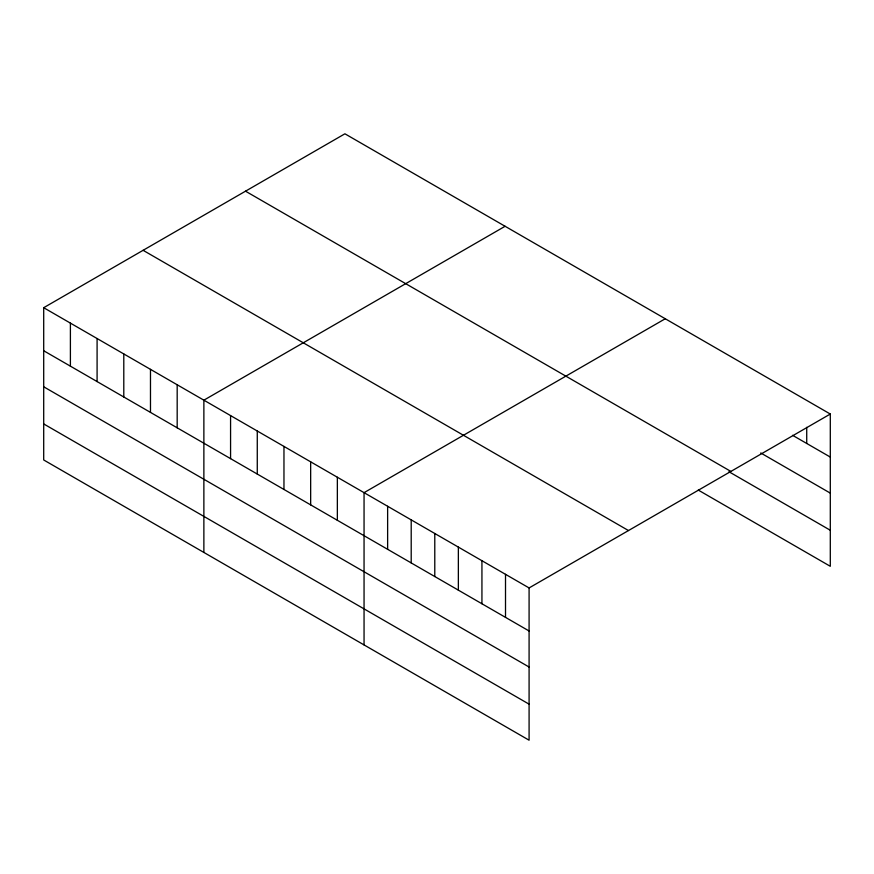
<?xml version="1.0" encoding="UTF-8"?>
<svg xmlns="http://www.w3.org/2000/svg" width="874" height="874" viewBox="0 0 874 874"><rect width="100%" height="100%" fill="white"/><g stroke="black" fill="none" stroke-linecap="round" stroke-linejoin="round"><path stroke-width="1.31" d="M43.7 307.703L529.087 587.94L529.087 740.202L43.7 459.964L43.7 307.703L344.913 133.798L830.3 414.036L830.3 566.297L698.271 490.074M505.096 226.279L203.871 400.183L203.871 552.444M665.267 318.748L364.054 492.663L364.054 644.925M529.087 587.94L830.3 414.036M792.576 435.296L830.3 457.069M760.751 452.961L830.3 493.122M245.518 191.188L730.893 471.425M728.927 471.72L830.3 530.256M143.107 250.314L628.482 530.551M43.7 350.747L529.087 630.984M43.7 386.789L529.087 667.026M43.7 423.923L529.087 704.16M806.724 427.32L806.724 443.468M505.511 574.327L505.511 617.372M481.935 560.715L481.935 603.759M458.358 547.102L458.358 590.147M434.782 533.49L434.782 576.534M411.206 519.877L411.206 562.922M387.63 506.275L387.63 549.309M337.353 477.248L337.353 520.292M310.663 461.833L310.663 504.877M283.963 446.417L283.963 489.462M257.273 431.013L257.273 474.047M230.572 415.598L230.572 458.632M177.182 384.768L177.182 427.812M150.481 369.352L150.481 412.397M123.791 353.948L123.791 396.982M97.09 338.533L97.09 381.577M70.401 323.118L70.401 366.162"/></g></svg>
